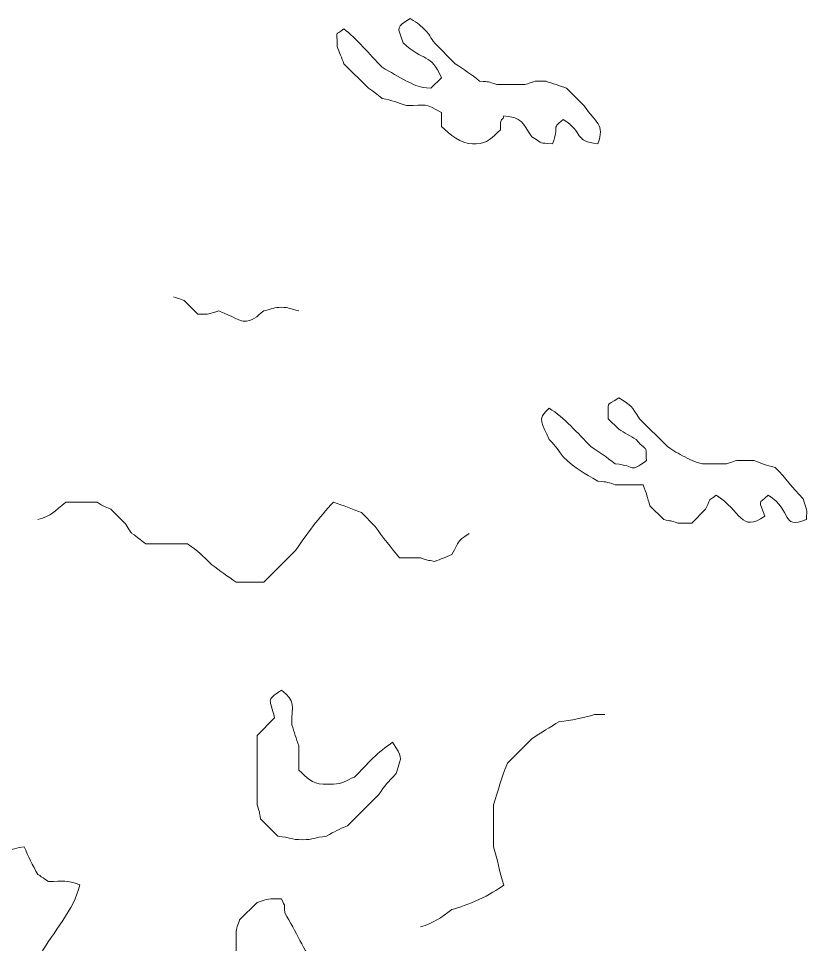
# Model space of a CAD drawing. Header units: millimetres. Extents: x -1760 to -1105, y 422 to 906.
# Drawn here: x -1498.34 to -1466.57, y 542.47 to 579.73 of the extents above; entities that cross this region are included whole.
import ezdxf

# ---------------------------------------------------------------- set-up
doc = ezdxf.new("R2010")
doc.units = ezdxf.units.MM
doc.header["$MEASUREMENT"] = 0
doc.layers.add('layer 1', color=7, linetype='Continuous')

msp = doc.modelspace()

# ---------------------------------------------------------------- linework, layer by layer
at = {"layer": 'layer 1', "color": 225, "lineweight": 0}
for points, knots in [([(-1475.5709, 576.2253), (-1475.5709, 576.2253), (-1476.2712, 576.9255), (-1476.2712, 576.9255), (-1476.2712, 576.9255), (-1476.5513, 577.0222), (-1476.8307, 577.1083), (-1477.1111, 577.2053), (-1477.1111, 577.2053), (-1477.1111, 577.2053), (-1477.5311, 577.2054), (-1477.5311, 577.2054), (-1477.5311, 577.2054), (-1477.5394, 577.2021), (-1477.9276, 577.0737), (-1477.9511, 577.0652), (-1477.9511, 577.0652), (-1477.9511, 577.0652), (-1478.651, 577.0654), (-1478.651, 577.0654), (-1478.651, 577.0654), (-1478.651, 577.0654), (-1479.071, 577.0654), (-1479.071, 577.0654), (-1479.071, 577.0654), (-1479.482, 577.2016), (-1479.3285, 577.1714), (-1479.7709, 577.2054), (-1479.7709, 577.2054), (-1480.1249, 577.4924), (-1480.3854, 577.6663), (-1480.7511, 577.9052), (-1480.7511, 577.9052), (-1480.7511, 577.9052), (-1481.591, 578.7453), (-1481.591, 578.7453), (-1481.591, 578.7453), (-1481.5993, 578.7619), (-1481.8558, 579.1415), (-1481.8709, 579.1653), (-1481.8709, 579.1653), (-1482.2267, 579.5209), (-1482.1844, 579.4888), (-1482.571, 579.7251), (-1482.571, 579.7251), (-1483.1522, 579.3309), (-1483.081, 579.4542), (-1482.851, 578.7451), (-1482.851, 578.7451), (-1482.0341, 577.9911), (-1481.7256, 578.326), (-1481.3109, 577.3451), (-1481.3109, 577.3451), (-1481.3109, 577.3451), (-1481.7309, 576.925), (-1481.7309, 576.925), (-1481.7309, 576.925), (-1482.2756, 576.967), (-1482.2438, 576.9876), (-1482.7109, 577.2051), (-1482.7109, 577.2051), (-1483.0429, 577.3825), (-1483.3641, 577.5693), (-1483.6911, 577.7649), (-1483.6911, 577.7649), (-1484.1975, 578.2712), (-1484.7574, 578.9476), (-1485.2311, 579.3052), (-1485.2311, 579.3052), (-1485.6199, 578.9714), (-1485.4943, 579.374), (-1485.5114, 578.6053), (-1485.5114, 578.6053), (-1485.417, 578.3753), (-1485.3237, 578.1357), (-1485.2311, 577.9052), (-1485.2311, 577.9052), (-1485.2311, 577.9052), (-1484.2511, 576.9252), (-1484.2511, 576.9252), (-1484.2511, 576.9252), (-1483.9862, 576.7553), (-1483.9447, 576.7096), (-1483.6911, 576.5052), (-1483.6911, 576.5052), (-1483.2942, 576.43), (-1483.0788, 576.3524), (-1482.7109, 576.2251), (-1482.7109, 576.2251), (-1481.8928, 576.2251), (-1481.9971, 576.3411), (-1481.3109, 575.9452), (-1481.3109, 575.9452), (-1481.3109, 575.9452), (-1481.3109, 575.3851), (-1481.3109, 575.3851), (-1481.3109, 575.3851), (-1480.949, 575.0507), (-1480.5505, 574.6852), (-1480.0508, 574.6852), (-1480.0508, 574.6852), (-1480.0508, 574.6852), (-1479.9107, 574.6852), (-1479.9107, 574.6852), (-1479.9107, 574.6852), (-1479.462, 574.6852), (-1479.2558, 574.9452), (-1478.9306, 575.2451), (-1478.9306, 575.2451), (-1478.9306, 575.7861), (-1478.9039, 575.5197), (-1478.7907, 575.8051), (-1478.7907, 575.8051), (-1478.0446, 575.7316), (-1478.0793, 575.5696), (-1477.6704, 574.965), (-1477.6704, 574.965), (-1477.1268, 574.6512), (-1477.4503, 574.7328), (-1476.8305, 574.685), (-1476.8305, 574.685), (-1476.5365, 575.443), (-1476.9342, 575.2154), (-1476.4107, 575.6652), (-1476.4107, 575.6652), (-1475.5429, 575.1227), (-1476.0011, 574.7829), (-1475.0105, 574.685), (-1475.0105, 574.685), (-1474.7182, 575.4828), (-1475.0869, 575.5095), (-1475.5704, 576.2251), (-1475.5704, 576.2251), (-1475.5704, 576.2251), (-1475.5709, 576.2253), (-1475.5709, 576.2253)], [0, 0, 0, 0, 0.0285714, 0.0285714, 0.0285714, 0.0285714, 0.0571429, 0.0571429, 0.0571429, 0.0571429, 0.0857143, 0.0857143, 0.0857143, 0.0857143, 0.1142857, 0.1142857, 0.1142857, 0.1142857, 0.1428571, 0.1428571, 0.1428571, 0.1428571, 0.1714286, 0.1714286, 0.1714286, 0.1714286, 0.2, 0.2, 0.2, 0.2, 0.2285714, 0.2285714, 0.2285714, 0.2285714, 0.2571429, 0.2571429, 0.2571429, 0.2571429, 0.2857143, 0.2857143, 0.2857143, 0.2857143, 0.3142857, 0.3142857, 0.3142857, 0.3142857, 0.3428571, 0.3428571, 0.3428571, 0.3428571, 0.3714286, 0.3714286, 0.3714286, 0.3714286, 0.4, 0.4, 0.4, 0.4, 0.4285714, 0.4285714, 0.4285714, 0.4285714, 0.4571429, 0.4571429, 0.4571429, 0.4571429, 0.4857143, 0.4857143, 0.4857143, 0.4857143, 0.5142857, 0.5142857, 0.5142857, 0.5142857, 0.5428571, 0.5428571, 0.5428571, 0.5428571, 0.5714286, 0.5714286, 0.5714286, 0.5714286, 0.6, 0.6, 0.6, 0.6, 0.6285714, 0.6285714, 0.6285714, 0.6285714, 0.6571429, 0.6571429, 0.6571429, 0.6571429, 0.6857143, 0.6857143, 0.6857143, 0.6857143, 0.7142857, 0.7142857, 0.7142857, 0.7142857, 0.7428571, 0.7428571, 0.7428571, 0.7428571, 0.7714286, 0.7714286, 0.7714286, 0.7714286, 0.8, 0.8, 0.8, 0.8, 0.8285714, 0.8285714, 0.8285714, 0.8285714, 0.8571429, 0.8571429, 0.8571429, 0.8571429, 0.8857143, 0.8857143, 0.8857143, 0.8857143, 0.9142857, 0.9142857, 0.9142857, 0.9142857, 0.9428571, 0.9428571, 0.9428571, 0.9428571, 1, 1, 1, 1]), ([(-1492.0924, 568.5256), (-1492.0808, 568.5191), (-1491.6845, 568.391), (-1491.6725, 568.3854), (-1491.6725, 568.3854), (-1491.6725, 568.3854), (-1491.1124, 567.8255), (-1491.1124, 567.8255), (-1491.1124, 567.8255), (-1490.5619, 567.8371), (-1490.7669, 567.8054), (-1490.2725, 567.9654), (-1490.2725, 567.9654), (-1490.1028, 567.8973), (-1489.3796, 567.5454), (-1489.2925, 567.5454), (-1489.2925, 567.5454), (-1488.8765, 567.5454), (-1488.7617, 567.7214), (-1488.4525, 567.9656), (-1488.4525, 567.9656), (-1488.1077, 568.0322), (-1488.0484, 568.1056), (-1487.7522, 568.1054), (-1487.7522, 568.1054), (-1487.4489, 568.1054), (-1487.4051, 568.0321), (-1487.0525, 567.9656)], [0, 0, 0, 0, 0.125, 0.125, 0.125, 0.125, 0.25, 0.25, 0.25, 0.25, 0.375, 0.375, 0.375, 0.375, 0.5, 0.5, 0.5, 0.5, 0.625, 0.625, 0.625, 0.625, 0.75, 0.75, 0.75, 0.75, 1, 1, 1, 1]), ([(-1466.7505, 560.4047), (-1467.2004, 560.8645), (-1467.4209, 561.2048), (-1467.8707, 561.6648), (-1467.8707, 561.6648), (-1468.2889, 561.753), (-1468.3283, 561.7915), (-1468.7108, 561.9446), (-1468.7108, 561.9446), (-1468.7108, 561.9446), (-1469.4106, 561.9447), (-1469.4106, 561.9447), (-1469.4106, 561.9447), (-1469.4189, 561.9414), (-1469.8071, 561.8132), (-1469.8307, 561.8047), (-1469.8307, 561.8047), (-1469.8307, 561.8047), (-1470.6707, 561.8049), (-1470.6707, 561.8049), (-1470.6707, 561.8049), (-1471.0053, 561.8047), (-1471.2381, 561.9578), (-1471.5106, 562.0846), (-1471.5106, 562.0846), (-1471.7791, 562.2255), (-1471.9532, 562.3363), (-1472.2105, 562.5048), (-1472.2105, 562.5048), (-1472.2105, 562.5048), (-1473.3308, 563.6248), (-1473.3308, 563.6248), (-1473.3308, 563.6248), (-1473.6869, 564.1521), (-1473.6082, 564.1208), (-1474.1707, 564.4648), (-1474.1707, 564.4648), (-1474.7403, 564.0785), (-1474.5743, 564.3784), (-1474.5907, 563.6248), (-1474.5907, 563.6248), (-1474.5907, 563.6248), (-1474.1707, 563.2047), (-1474.1707, 563.2047), (-1474.1707, 563.2047), (-1473.9277, 563.0613), (-1473.7128, 562.9299), (-1473.4708, 562.7849), (-1473.4708, 562.7849), (-1472.9311, 562.1862), (-1473.1204, 562.6503), (-1473.0507, 561.9447), (-1473.0507, 561.9447), (-1473.7936, 561.4156), (-1473.4139, 561.7359), (-1474.3108, 561.8049), (-1474.3108, 561.8049), (-1474.6648, 562.0918), (-1474.9252, 562.2658), (-1475.291, 562.5048), (-1475.291, 562.5048), (-1475.8226, 563.0368), (-1476.3691, 563.6769), (-1476.9709, 564.0448), (-1476.9709, 564.0448), (-1477.5094, 563.5825), (-1477.2341, 563.441), (-1476.9709, 562.7847), (-1476.9709, 562.7847), (-1476.6679, 562.4559), (-1476.6403, 562.4245), (-1476.4109, 562.0848), (-1476.4109, 562.0848), (-1475.872, 561.5872), (-1475.5889, 561.451), (-1475.0109, 561.1046), (-1475.0109, 561.1046), (-1474.53, 561.067), (-1474.7586, 561.1095), (-1474.3108, 560.9649), (-1474.3108, 560.9649), (-1474.3108, 560.9649), (-1473.1907, 560.9649), (-1473.1907, 560.9649), (-1473.1907, 560.9649), (-1473.056, 560.6356), (-1473.0203, 560.4631), (-1472.911, 560.1249), (-1472.911, 560.1249), (-1472.911, 560.1249), (-1472.3508, 559.5647), (-1472.3508, 559.5647), (-1472.3508, 559.5647), (-1472.05, 559.5018), (-1472.11, 559.5305), (-1471.7907, 559.4249), (-1471.7907, 559.4249), (-1471.7907, 559.4249), (-1471.2309, 559.4247), (-1471.2309, 559.4247), (-1471.2309, 559.4247), (-1471.2309, 559.4247), (-1470.6709, 559.9849), (-1470.6709, 559.9849), (-1470.6709, 559.9849), (-1470.3816, 560.5933), (-1470.6576, 560.2054), (-1470.2509, 560.5447), (-1470.2509, 560.5447), (-1469.2268, 559.9182), (-1469.2606, 559.0139), (-1468.2909, 559.7048), (-1468.2909, 559.7048), (-1468.5045, 560.3636), (-1468.59, 560.1678), (-1468.151, 560.5449), (-1468.151, 560.5449), (-1467.1288, 559.9057), (-1467.6807, 559.1726), (-1466.6108, 559.5647), (-1466.6108, 559.5647), (-1466.5905, 560.0449), (-1466.57, 559.8597), (-1466.7506, 560.4047), (-1466.7506, 560.4047), (-1466.7506, 560.4047), (-1466.7505, 560.4047), (-1466.7505, 560.4047)], [0, 0, 0, 0, 0.030303, 0.030303, 0.030303, 0.030303, 0.0606061, 0.0606061, 0.0606061, 0.0606061, 0.0909091, 0.0909091, 0.0909091, 0.0909091, 0.1212121, 0.1212121, 0.1212121, 0.1212121, 0.1515152, 0.1515152, 0.1515152, 0.1515152, 0.1818182, 0.1818182, 0.1818182, 0.1818182, 0.2121212, 0.2121212, 0.2121212, 0.2121212, 0.2424242, 0.2424242, 0.2424242, 0.2424242, 0.2727273, 0.2727273, 0.2727273, 0.2727273, 0.3030303, 0.3030303, 0.3030303, 0.3030303, 0.3333333, 0.3333333, 0.3333333, 0.3333333, 0.3636364, 0.3636364, 0.3636364, 0.3636364, 0.3939394, 0.3939394, 0.3939394, 0.3939394, 0.4242424, 0.4242424, 0.4242424, 0.4242424, 0.4545455, 0.4545455, 0.4545455, 0.4545455, 0.4848485, 0.4848485, 0.4848485, 0.4848485, 0.5151515, 0.5151515, 0.5151515, 0.5151515, 0.5454545, 0.5454545, 0.5454545, 0.5454545, 0.5757576, 0.5757576, 0.5757576, 0.5757576, 0.6060606, 0.6060606, 0.6060606, 0.6060606, 0.6363636, 0.6363636, 0.6363636, 0.6363636, 0.6666667, 0.6666667, 0.6666667, 0.6666667, 0.6969697, 0.6969697, 0.6969697, 0.6969697, 0.7272727, 0.7272727, 0.7272727, 0.7272727, 0.7575758, 0.7575758, 0.7575758, 0.7575758, 0.7878788, 0.7878788, 0.7878788, 0.7878788, 0.8181818, 0.8181818, 0.8181818, 0.8181818, 0.8484848, 0.8484848, 0.8484848, 0.8484848, 0.8787879, 0.8787879, 0.8787879, 0.8787879, 0.9090909, 0.9090909, 0.9090909, 0.9090909, 0.9393939, 0.9393939, 0.9393939, 0.9393939, 1, 1, 1, 1]), ([(-1511.273, 560.4047), (-1511.5681, 560.0406), (-1511.6219, 559.9595), (-1511.833, 559.5646), (-1511.833, 559.5646), (-1511.833, 559.5646), (-1511.833, 558.8647), (-1511.833, 558.8647), (-1511.833, 558.8647), (-1511.8364, 558.8564), (-1511.9646, 558.468), (-1511.9731, 558.4447), (-1511.9731, 558.4447), (-1511.9731, 558.4447), (-1511.9731, 557.6047), (-1511.9731, 557.6047), (-1511.9731, 557.6047), (-1511.9731, 557.6047), (-1511.9731, 556.0647), (-1511.9731, 556.0647), (-1511.9731, 556.0647), (-1511.9731, 556.0647), (-1511.9731, 555.5048), (-1511.9731, 555.5048), (-1511.9731, 555.5048), (-1511.8128, 555.0104), (-1511.845, 555.2152), (-1511.833, 554.6649), (-1511.833, 554.6649), (-1511.6896, 554.4216), (-1511.5581, 554.207), (-1511.4132, 553.9646), (-1511.4132, 553.9646), (-1511.1603, 553.7958), (-1510.974, 553.6843), (-1510.7132, 553.5448), (-1510.7132, 553.5448), (-1510.6274, 553.5078), (-1510.2429, 553.3076), (-1510.1531, 553.2647), (-1510.1531, 553.2647), (-1510.0097, 553.0218), (-1509.8783, 552.8068), (-1509.7331, 552.5648), (-1509.7331, 552.5648), (-1509.7233, 552.1286), (-1509.6677, 551.979), (-1509.5931, 551.5846), (-1509.5931, 551.5846), (-1509.6562, 551.284), (-1509.6275, 551.3438), (-1509.7331, 551.0246), (-1509.7331, 551.0246), (-1509.7331, 551.0246), (-1509.7331, 549.9045), (-1509.7331, 549.9045), (-1509.7331, 549.9045), (-1509.7365, 549.8962), (-1509.8647, 549.508), (-1509.8732, 549.4845), (-1509.8732, 549.4845), (-1509.8732, 549.4845), (-1509.8732, 548.3645), (-1509.8732, 548.3645), (-1509.8732, 548.3645), (-1509.779, 548.135), (-1509.6857, 547.8949), (-1509.5931, 547.6644), (-1509.5931, 547.6644), (-1509.7809, 547.3509), (-1510.0131, 547.0775), (-1510.0131, 546.6846), (-1510.0131, 546.6846), (-1510.0131, 546.6846), (-1510.0131, 546.5445), (-1510.0131, 546.5445), (-1510.0131, 546.5445), (-1510.0131, 546.137), (-1509.9175, 546.1639), (-1509.7331, 545.8446), (-1509.7331, 545.8446), (-1508.8159, 545.2951), (-1508.6736, 545.4364), (-1507.7733, 545.1443), (-1507.7733, 545.1443), (-1507.7733, 545.1443), (-1506.5132, 545.1443), (-1506.5132, 545.1443), (-1506.5132, 545.1443), (-1506.5049, 545.141), (-1506.1163, 545.0131), (-1506.093, 545.0046), (-1506.093, 545.0046), (-1506.093, 545.0046), (-1505.1128, 545.0045), (-1505.1128, 545.0045), (-1505.1128, 545.0045), (-1505.1046, 545.0078), (-1504.7163, 545.1359), (-1504.6929, 545.1445), (-1504.6929, 545.1445), (-1504.6929, 545.1445), (-1503.4328, 545.1445), (-1503.4328, 545.1445), (-1503.4328, 545.1445), (-1503.4245, 545.1479), (-1503.0362, 545.2759), (-1503.0128, 545.2844), (-1503.0128, 545.2844), (-1503.0128, 545.2844), (-1502.3129, 545.2846), (-1502.3129, 545.2846), (-1502.3129, 545.2846), (-1502.3046, 545.2879), (-1501.9162, 545.416), (-1501.8929, 545.4246), (-1501.8929, 545.4246), (-1501.8929, 545.4246), (-1501.3329, 545.4244), (-1501.3329, 545.4244), (-1501.3329, 545.4244), (-1500.3664, 545.759), (-1499.1141, 546.2152), (-1498.1127, 546.4046), (-1498.1127, 546.4046), (-1497.933, 546.0176), (-1497.7762, 545.6578), (-1497.5527, 545.2844), (-1497.5527, 545.2844), (-1497.5361, 545.2761), (-1497.1565, 545.0198), (-1497.1327, 545.0045), (-1497.1327, 545.0045), (-1496.5122, 545.0046), (-1496.4242, 545.0785), (-1495.8728, 544.8644), (-1495.8728, 544.8644), (-1496.085, 543.8571), (-1496.9477, 542.9841), (-1497.452, 542.0644), (-1497.452, 542.0644), (-1497.9238, 541.2038), (-1498.1776, 540.1222), (-1498.6728, 539.2641), (-1498.6728, 539.2641), (-1498.7128, 538.745), (-1498.8574, 538.2289), (-1498.9529, 537.7241), (-1498.9529, 537.7241), (-1498.8714, 537.293), (-1498.8486, 537.2625), (-1498.6728, 536.8841), (-1498.6728, 536.8841), (-1498.4211, 536.685), (-1498.3687, 536.6352), (-1498.1129, 536.4639), (-1498.1129, 536.4639), (-1497.4174, 536.4641), (-1496.6166, 536.5583), (-1496.0128, 536.3241), (-1496.0128, 536.3241), (-1495.8588, 535.9484), (-1495.8107, 535.7566), (-1495.7327, 535.3441), (-1495.7327, 535.3441), (-1495.7327, 535.3441), (-1495.1729, 534.7839), (-1495.1729, 534.7839), (-1495.1729, 534.7839), (-1495.1729, 534.7839), (-1494.1927, 534.784), (-1494.1927, 534.784), (-1494.1927, 534.784), (-1493.9219, 534.9574), (-1493.9219, 534.9454), (-1493.6327, 535.0638), (-1493.6327, 535.0638), (-1493.6327, 535.0638), (-1492.3725, 536.3239), (-1492.3725, 536.3239), (-1492.3725, 536.3239), (-1491.7857, 536.3371), (-1491.6994, 536.4512), (-1491.1124, 536.4639), (-1491.1124, 536.4639), (-1490.6981, 536.8467), (-1490.4127, 537.0328), (-1489.9924, 537.4441), (-1489.9924, 537.4441), (-1489.4345, 537.4443), (-1489.952, 537.4208), (-1489.5726, 537.5842), (-1489.5726, 537.5842), (-1489.3284, 537.8936), (-1489.1524, 538.0084), (-1489.1524, 538.4241), (-1489.1524, 538.4241), (-1489.1524, 538.4241), (-1489.1524, 538.8441), (-1489.1524, 538.8441), (-1489.1524, 538.8441), (-1489.3378, 539.4158), (-1489.3944, 539.9749), (-1489.5724, 540.5244), (-1489.5724, 540.5244), (-1489.5724, 540.5244), (-1489.5724, 541.0844), (-1489.5724, 541.0844), (-1489.5724, 541.0844), (-1489.5724, 541.0844), (-1489.5726, 542.9044), (-1489.5726, 542.9044), (-1489.5726, 542.9044), (-1489.5724, 543.148), (-1489.5017, 543.2554), (-1489.4323, 543.4642), (-1489.4323, 543.4642), (-1489.4323, 543.4642), (-1488.7326, 544.1645), (-1488.7326, 544.1645), (-1488.7326, 544.1645), (-1488.2135, 544.3324), (-1488.332, 544.3044), (-1487.7524, 544.3044), (-1487.7524, 544.3044), (-1487.5781, 543.8997), (-1487.6524, 544.2534), (-1487.6124, 543.7445), (-1487.6124, 543.7445), (-1487.1486, 542.9702), (-1486.8696, 542.295), (-1486.3523, 541.5042), (-1486.3523, 541.5042), (-1486.3523, 541.5042), (-1485.6522, 540.8045), (-1485.6522, 540.8045), (-1485.6522, 540.8045), (-1485.2198, 540.5276), (-1485.4917, 540.7313), (-1485.2322, 540.3843)], [0, 0, 0, 0, 0.0163934, 0.0163934, 0.0163934, 0.0163934, 0.0327869, 0.0327869, 0.0327869, 0.0327869, 0.0491803, 0.0491803, 0.0491803, 0.0491803, 0.0655738, 0.0655738, 0.0655738, 0.0655738, 0.0819672, 0.0819672, 0.0819672, 0.0819672, 0.0983607, 0.0983607, 0.0983607, 0.0983607, 0.1147541, 0.1147541, 0.1147541, 0.1147541, 0.1311475, 0.1311475, 0.1311475, 0.1311475, 0.147541, 0.147541, 0.147541, 0.147541, 0.1639344, 0.1639344, 0.1639344, 0.1639344, 0.1803279, 0.1803279, 0.1803279, 0.1803279, 0.1967213, 0.1967213, 0.1967213, 0.1967213, 0.2131148, 0.2131148, 0.2131148, 0.2131148, 0.2295082, 0.2295082, 0.2295082, 0.2295082, 0.2459016, 0.2459016, 0.2459016, 0.2459016, 0.2622951, 0.2622951, 0.2622951, 0.2622951, 0.2786885, 0.2786885, 0.2786885, 0.2786885, 0.295082, 0.295082, 0.295082, 0.295082, 0.3114754, 0.3114754, 0.3114754, 0.3114754, 0.3278689, 0.3278689, 0.3278689, 0.3278689, 0.3442623, 0.3442623, 0.3442623, 0.3442623, 0.3606557, 0.3606557, 0.3606557, 0.3606557, 0.3770492, 0.3770492, 0.3770492, 0.3770492, 0.3934426, 0.3934426, 0.3934426, 0.3934426, 0.4098361, 0.4098361, 0.4098361, 0.4098361, 0.4262295, 0.4262295, 0.4262295, 0.4262295, 0.442623, 0.442623, 0.442623, 0.442623, 0.4590164, 0.4590164, 0.4590164, 0.4590164, 0.4754098, 0.4754098, 0.4754098, 0.4754098, 0.4918033, 0.4918033, 0.4918033, 0.4918033, 0.5081967, 0.5081967, 0.5081967, 0.5081967, 0.5245902, 0.5245902, 0.5245902, 0.5245902, 0.5409836, 0.5409836, 0.5409836, 0.5409836, 0.557377, 0.557377, 0.557377, 0.557377, 0.5737705, 0.5737705, 0.5737705, 0.5737705, 0.5901639, 0.5901639, 0.5901639, 0.5901639, 0.6065574, 0.6065574, 0.6065574, 0.6065574, 0.6229508, 0.6229508, 0.6229508, 0.6229508, 0.6393443, 0.6393443, 0.6393443, 0.6393443, 0.6557377, 0.6557377, 0.6557377, 0.6557377, 0.6721311, 0.6721311, 0.6721311, 0.6721311, 0.6885246, 0.6885246, 0.6885246, 0.6885246, 0.704918, 0.704918, 0.704918, 0.704918, 0.7213115, 0.7213115, 0.7213115, 0.7213115, 0.7377049, 0.7377049, 0.7377049, 0.7377049, 0.7540984, 0.7540984, 0.7540984, 0.7540984, 0.7704918, 0.7704918, 0.7704918, 0.7704918, 0.7868852, 0.7868852, 0.7868852, 0.7868852, 0.8032787, 0.8032787, 0.8032787, 0.8032787, 0.8196721, 0.8196721, 0.8196721, 0.8196721, 0.8360656, 0.8360656, 0.8360656, 0.8360656, 0.852459, 0.852459, 0.852459, 0.852459, 0.8688525, 0.8688525, 0.8688525, 0.8688525, 0.8852459, 0.8852459, 0.8852459, 0.8852459, 0.9016393, 0.9016393, 0.9016393, 0.9016393, 0.9180328, 0.9180328, 0.9180328, 0.9180328, 0.9344262, 0.9344262, 0.9344262, 0.9344262, 0.9508197, 0.9508197, 0.9508197, 0.9508197, 0.9672131, 0.9672131, 0.9672131, 0.9672131, 1, 1, 1, 1]), ([(-1497.5527, 559.5646), (-1497.0099, 559.7207), (-1496.8821, 559.9002), (-1496.4326, 560.2645), (-1496.4326, 560.2645), (-1496.4326, 560.2645), (-1495.1725, 560.2645), (-1495.1725, 560.2645), (-1495.1725, 560.2645), (-1494.9016, 560.0913), (-1494.9018, 560.1032), (-1494.6125, 559.9845), (-1494.6125, 559.9845), (-1494.6125, 559.9845), (-1494.0526, 559.4247), (-1494.0526, 559.4247), (-1494.0526, 559.4247), (-1494.0428, 559.4081), (-1493.7877, 559.0285), (-1493.7725, 559.0045), (-1493.7725, 559.0045), (-1493.5076, 558.8352), (-1493.4661, 558.7893), (-1493.2125, 558.5846), (-1493.2125, 558.5846), (-1493.2125, 558.5846), (-1491.5324, 558.5847), (-1491.5324, 558.5847), (-1491.5324, 558.5847), (-1491.0923, 558.2873), (-1490.9547, 558.1471), (-1490.5524, 557.7446), (-1490.5524, 557.7446), (-1490.2158, 557.5172), (-1489.9088, 557.2721), (-1489.5722, 557.0447), (-1489.5722, 557.0447), (-1489.5722, 557.0447), (-1488.4521, 557.0449), (-1488.4521, 557.0449), (-1488.4521, 557.0449), (-1488.4521, 557.0449), (-1487.192, 558.305), (-1487.192, 558.305), (-1487.192, 558.305), (-1486.7527, 558.955), (-1486.2267, 559.6773), (-1485.652, 560.2648), (-1485.652, 560.2648), (-1485.2527, 560.1267), (-1484.9223, 560.0016), (-1484.5318, 559.8448), (-1484.5318, 559.8448), (-1484.5318, 559.8448), (-1483.9717, 559.2852), (-1483.9717, 559.2852), (-1483.9717, 559.2852), (-1483.6835, 558.8585), (-1483.3244, 558.435), (-1482.9917, 558.0249), (-1482.9917, 558.0249), (-1482.9917, 558.0249), (-1482.1518, 558.025), (-1482.1518, 558.025), (-1482.1518, 558.025), (-1481.8074, 557.9012), (-1481.9115, 557.9469), (-1481.5915, 557.8848), (-1481.5915, 557.8848), (-1481.2966, 557.9827), (-1481.1675, 558.0367), (-1480.8918, 558.1649), (-1480.8918, 558.1649), (-1480.554, 558.7288), (-1480.7318, 558.6472), (-1480.1916, 559.0049)], [0, 0, 0, 0, 0.05, 0.05, 0.05, 0.05, 0.1, 0.1, 0.1, 0.1, 0.15, 0.15, 0.15, 0.15, 0.2, 0.2, 0.2, 0.2, 0.25, 0.25, 0.25, 0.25, 0.3, 0.3, 0.3, 0.3, 0.35, 0.35, 0.35, 0.35, 0.4, 0.4, 0.4, 0.4, 0.45, 0.45, 0.45, 0.45, 0.5, 0.5, 0.5, 0.5, 0.55, 0.55, 0.55, 0.55, 0.6, 0.6, 0.6, 0.6, 0.65, 0.65, 0.65, 0.65, 0.7, 0.7, 0.7, 0.7, 0.75, 0.75, 0.75, 0.75, 0.8, 0.8, 0.8, 0.8, 0.85, 0.85, 0.85, 0.85, 0.9, 0.9, 0.9, 0.9, 1, 1, 1, 1]), ([(-1483.272, 550.6035), (-1483.8483, 550.2511), (-1484.3019, 549.7137), (-1484.812, 549.2035), (-1484.812, 549.2035), (-1485.1202, 549.0801), (-1485.3266, 548.9234), (-1485.652, 548.9236), (-1485.652, 548.9236), (-1485.652, 548.9236), (-1486.072, 548.9234), (-1486.072, 548.9234), (-1486.072, 548.9234), (-1486.5209, 548.9234), (-1486.7271, 549.1836), (-1487.0522, 549.4835), (-1487.0522, 549.4835), (-1487.0522, 549.4835), (-1487.0522, 550.4637), (-1487.0522, 550.4637), (-1487.0522, 550.4637), (-1487.1492, 550.7439), (-1487.2354, 551.0232), (-1487.3321, 551.3036), (-1487.3321, 551.3036), (-1487.3323, 552.1118), (-1487.1622, 552.2464), (-1487.7521, 552.7036), (-1487.7521, 552.7036), (-1488.4237, 552.2478), (-1488.1803, 552.3681), (-1488.0322, 551.5837), (-1488.0322, 551.5837), (-1488.0322, 551.5837), (-1488.7323, 550.8836), (-1488.7323, 550.8836), (-1488.7323, 550.8836), (-1488.7323, 550.8836), (-1488.7321, 548.0833), (-1488.7321, 548.0833), (-1488.7321, 548.0833), (-1488.6084, 547.7394), (-1488.6539, 547.8434), (-1488.592, 547.5235), (-1488.592, 547.5235), (-1488.592, 547.5235), (-1487.8921, 546.8235), (-1487.8921, 546.8235), (-1487.8921, 546.8235), (-1487.3846, 546.7847), (-1487.3855, 546.6835), (-1486.9119, 546.6835), (-1486.9119, 546.6835), (-1486.4385, 546.6835), (-1486.4396, 546.7846), (-1485.9319, 546.8234), (-1485.9319, 546.8234), (-1485.5807, 547.0338), (-1485.4677, 547.0929), (-1485.092, 547.2435), (-1485.092, 547.2435), (-1485.092, 547.2435), (-1483.8317, 548.5036), (-1483.8317, 548.5036), (-1483.8317, 548.5036), (-1483.5659, 548.897), (-1483.4918, 548.9755), (-1483.1316, 549.3436), (-1483.1316, 549.3436), (-1482.8693, 550.1527), (-1482.8991, 549.9551), (-1483.2716, 550.6037), (-1483.2716, 550.6037), (-1483.2716, 550.6037), (-1483.272, 550.6035), (-1483.272, 550.6035)], [0, 0, 0, 0, 0.05, 0.05, 0.05, 0.05, 0.1, 0.1, 0.1, 0.1, 0.15, 0.15, 0.15, 0.15, 0.2, 0.2, 0.2, 0.2, 0.25, 0.25, 0.25, 0.25, 0.3, 0.3, 0.3, 0.3, 0.35, 0.35, 0.35, 0.35, 0.4, 0.4, 0.4, 0.4, 0.45, 0.45, 0.45, 0.45, 0.5, 0.5, 0.5, 0.5, 0.55, 0.55, 0.55, 0.55, 0.6, 0.6, 0.6, 0.6, 0.65, 0.65, 0.65, 0.65, 0.7, 0.7, 0.7, 0.7, 0.75, 0.75, 0.75, 0.75, 0.8, 0.8, 0.8, 0.8, 0.85, 0.85, 0.85, 0.85, 0.9, 0.9, 0.9, 0.9, 1, 1, 1, 1]), ([(-1482.1525, 543.1836), (-1481.6284, 543.3226), (-1481.3277, 543.5401), (-1480.8923, 543.8835), (-1480.8923, 543.8835), (-1480.3171, 544.0047), (-1479.2664, 544.4892), (-1478.7923, 544.8635), (-1478.7923, 544.8635), (-1478.9844, 545.419), (-1479.0422, 545.8786), (-1479.2124, 546.4036), (-1479.2124, 546.4036), (-1479.2124, 546.4036), (-1479.2123, 546.9636), (-1479.2123, 546.9636), (-1479.2123, 546.9636), (-1479.2123, 546.9636), (-1479.2123, 547.6635), (-1479.2123, 547.6635), (-1479.2123, 547.6635), (-1479.2123, 547.6635), (-1479.2123, 548.0835), (-1479.2123, 548.0835), (-1479.2123, 548.0835), (-1479.0099, 548.7079), (-1478.9034, 549.1376), (-1478.6522, 549.7638), (-1478.6522, 549.7638), (-1478.6522, 549.7638), (-1477.672, 550.7439), (-1477.672, 550.7439), (-1477.672, 550.7439), (-1477.2847, 550.9971), (-1476.9432, 551.2096), (-1476.552, 551.4438), (-1476.552, 551.4438), (-1476.1142, 551.4774), (-1475.5506, 551.5947), (-1475.1518, 551.724), (-1475.1518, 551.724), (-1475.1518, 551.724), (-1474.7318, 551.7238), (-1474.7318, 551.7238)], [0, 0, 0, 0, 0.0833333, 0.0833333, 0.0833333, 0.0833333, 0.1666667, 0.1666667, 0.1666667, 0.1666667, 0.25, 0.25, 0.25, 0.25, 0.3333333, 0.3333333, 0.3333333, 0.3333333, 0.4166667, 0.4166667, 0.4166667, 0.4166667, 0.5, 0.5, 0.5, 0.5, 0.5833333, 0.5833333, 0.5833333, 0.5833333, 0.6666667, 0.6666667, 0.6666667, 0.6666667, 0.75, 0.75, 0.75, 0.75, 0.8333333, 0.8333333, 0.8333333, 0.8333333, 1, 1, 1, 1])]:
    msp.add_open_spline(points, degree=3, knots=knots, dxfattribs=at)

doc.saveas('drawing.dxf')
